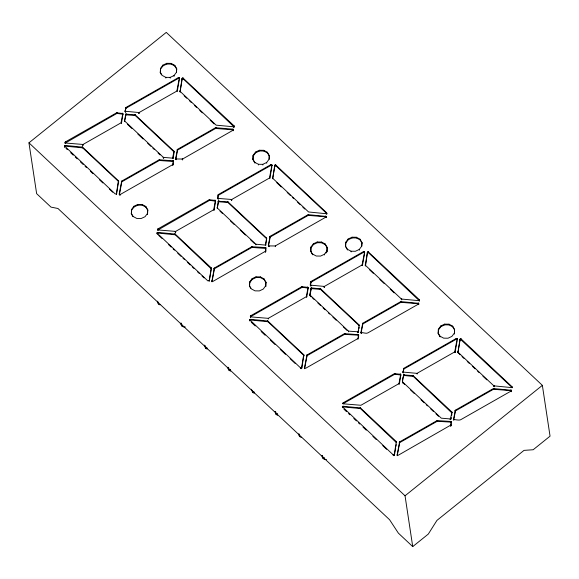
<?xml version="1.0" encoding="UTF-8"?>
<svg xmlns="http://www.w3.org/2000/svg" width="579" height="579" viewBox="0 0 579 579"><rect width="100%" height="100%" fill="white"/><g stroke="black" fill="none" stroke-linecap="round" stroke-linejoin="round"><path stroke-width="0.87" d="M64.457 145.915L115.235 193.972L116.336 193.871L118.442 180.807L82.565 147.146L65.239 145.438L64.457 145.915L64.718 147.167L64.609 146.458M64.559 146.914L65.347 146.147L82.674 147.855L118.543 181.517L116.56 194.327L116.451 193.618M157.09 232.852L157.35 234.104L157.09 232.852L157.872 232.374L175.198 234.082L211.074 267.744L211.349 268.938L209.193 281.256L211.219 267.968M234.082 125.983L233.301 126.75L216.162 125.165L180.098 91.373L182.052 78.534L183.007 78.027L233.93 125.73L234.191 126.982L183.116 78.737L182.153 79.243L180.062 91.858L179.931 90.896M249.723 319.789L300.501 367.846L301.601 367.745L303.707 354.681L267.831 321.019L250.504 319.311L249.723 319.789L249.983 321.041L249.875 320.332M326.715 212.92L325.934 213.687L308.6 211.979L272.731 178.31L274.801 165.218L275.894 165.116L326.563 212.667L326.824 213.919L326.563 212.667M342.355 406.719L393.134 454.783L394.234 454.681L396.34 441.618L360.471 407.956L343.137 406.248L342.355 406.719L342.464 407.725M419.348 299.85L418.566 300.624L401.428 299.039L365.363 265.247L367.318 252.408L368.273 251.901L419.196 299.596L419.457 300.856L368.382 252.61L367.419 253.117L365.472 265.956L365.363 265.247M511.981 386.786L511.199 387.561L493.865 385.853L457.996 352.184L460.066 339.091L461.166 338.99L511.829 386.533L512.089 387.792M132.924 216.582L131.375 213.955L131.534 209.489L133.93 206.262L137.816 204.438L142.144 204.496L145.77 206.428L147.703 209.714L147.551 214.179L147.703 209.714M131.375 213.955L131.534 209.489M161.498 74.807L160.332 72.838L160.492 68.373L162.887 65.145L166.766 63.321L171.102 63.379L174.72 65.311L176.66 68.597L176.559 72.31M160.332 72.838L160.492 68.373M157.77 301.131L157.662 302.701L158.465 304.069L159.978 304.872M176.66 68.597L176.4 72.353L174.004 75.581L170.117 77.405L165.782 77.347L162.163 75.415L160.224 72.129M185.309 326.983L183.507 326.954L181.994 326.151L181.191 324.783L181.299 323.212M230.29 369.337L230.565 371.117L229.052 370.314L228.249 368.946L228.358 367.376M253.124 155.31L252.965 159.775L253.124 155.31L255.52 152.082L259.406 150.258L263.734 150.316L267.353 152.248L269.293 155.534L269.192 159.247M249.723 281.879L249.563 286.344L249.723 281.879L252.118 278.658L256.005 276.834L260.34 276.892L263.959 278.825L265.899 282.111L265.739 286.576L265.899 282.111M269.293 155.534L269.032 159.29L266.637 162.518L262.75 164.342L258.415 164.284L254.796 162.352L252.857 159.066M310.684 250.801L312.732 254.796L310.793 251.51L310.952 247.045L313.348 243.824L317.234 241.993L321.562 242.058L325.188 243.991L327.121 247.269L326.969 251.735L326.006 253.03M310.793 251.51L310.952 247.045M298.945 433.628L298.829 435.191L299.64 436.559L301.145 437.362M326.969 251.735L327.121 247.269M326.484 459.473L324.674 459.444L323.169 458.64L322.358 457.272L322.474 455.709M345.757 242.246L345.598 246.712L345.757 242.246L348.153 239.018L352.039 237.195L356.367 237.252L359.986 239.185L361.926 242.471L361.824 246.184M361.926 242.471L361.665 246.227L359.269 249.455L355.383 251.279L351.048 251.221L347.429 249.288L345.489 246.003M438.39 329.183L438.231 333.649L438.39 329.183L440.785 325.955L444.672 324.131L449 324.189L452.626 326.122L454.558 329.408L454.406 333.873L454.558 329.408M119.433 194.399L120.302 194.464L172.636 164.689L173.259 160.803L159.189 159.775L121.691 181.104L119.245 193.9L119.542 195.109M173.396 162.699L173.07 164.943L172.962 164.241M265.595 251.177L265.681 247.595L251.822 246.712L214.324 268.041L211.907 281.104L212.934 281.401L265.595 251.177L265.703 251.879L266.029 249.636M358.444 338.071L358.662 336.573M450.86 425.044L450.947 421.469L437.087 420.586L399.59 441.915L397.172 454.978L398.2 455.275L450.86 425.044L450.969 425.753L451.294 423.51M65.051 142.434L65.644 143.035L83.021 144.46L121.062 122.813L122.813 113.52L116.589 112.796L65.384 141.927L65.224 143.426L65.145 142.144M65.152 143.136L116.922 113.412L122.922 114.222L121.496 123.081L121.387 122.379M179.099 77.789L179.367 78.722L179.287 78.288L176.841 91.084L139.105 112.55L125.151 111.255L125.831 107.535L178.231 77.724C179.57 76.906 179.468 80.307 179.258 78.02M125.129 111.523L125.94 108.244L178.332 78.433L179.208 78.498M174.018 151.322L172.556 158.147L163.379 157.365L124.521 120.866L125.817 114.121L135.16 114.823L173.866 151.097L174.12 152.024L135.262 115.525L125.925 114.823L124.608 121.315M173.259 160.803L173.36 161.512L159.297 160.484L121.8 181.813L119.383 194.877L119.245 193.9M179.237 79.88L177.275 91.352L177.167 90.642M173.997 153.153L173.099 158.364L172.991 157.662M175.69 158.313L175.944 159.478L175.69 158.313L177.471 149.368L215.511 127.727L232.888 129.16L233.417 129.472L233.496 130.753M233.417 129.472L233.59 130.463L232.997 129.862L215.612 128.437L177.579 150.077L175.813 159.261M157.683 229.371L158.277 229.972L175.654 231.397L213.694 209.75L215.446 200.457L209.222 199.726L158.016 228.864L157.857 230.362M157.785 230.073L209.555 200.348L215.554 201.159L214.129 210.018L214.02 209.316M217.653 197.75C218.051 200.652 217.161 194.985 218.464 194.472L270.863 164.66C272.202 163.843 272.101 167.244 271.891 164.957M217.668 197.982L218.24 198.409L231.738 199.487L269.474 178.021L271.92 165.225L272 165.659L270.965 165.37L218.572 195.181L217.769 198.691M266.651 238.258L265.189 245.083L255.824 244.179L217.306 208.027L218.269 201.239L227.981 201.883L266.499 238.034L266.753 238.961M266.499 238.034L266.608 238.736L227.894 202.462L218.558 201.76L217.241 208.252L217.132 207.543M265.891 247.74L266 248.449L251.93 247.414L214.433 268.75L212.015 281.814L211.878 280.837M271.869 166.817L269.908 178.289L269.8 177.579M272.673 178.535L274.786 166.18L275.749 165.674L326.824 213.622M266.63 240.09L265.732 245.301L265.623 244.599M268.323 245.25L270.103 236.304L308.144 214.664L326.049 216.408L325.782 217.197L275.249 245.952L268.96 245.916L268.323 245.25L268.576 246.415L268.468 245.706M326.049 216.408L326.223 217.4L325.63 216.799L308.245 215.374L270.212 237.014L268.446 246.198M250.316 316.308L250.91 316.908L268.287 318.334L306.327 296.687L308.079 287.394L301.854 286.663L250.649 315.801L250.417 317.01L250.41 316.018M250.519 316.727L302.187 287.285L308.187 288.096L306.761 296.955L306.66 296.253M310.286 284.687C310.713 287.553 309.779 281.886 311.097 281.408L363.496 251.597C364.835 250.779 364.734 254.181 364.524 251.887M310.416 285.129L324.37 286.424L362.107 264.95L364.553 252.162L364.632 252.596L363.598 252.306L311.205 282.118L310.402 285.628M309.765 294.479L311.249 287.908L320.614 288.812L359.132 324.971L358.119 331.825L348.457 331.116L309.939 294.964C309.266 293.857 310.482 297.121 311.35 296.897M359.132 324.971L359.241 325.673L320.527 289.399L311.35 288.617L309.895 295.449M304.511 367.774L306.957 354.978L344.454 333.649L358.524 334.676L357.902 338.563L305.567 368.338L304.511 367.774L304.648 368.751M304.619 368.483L307.065 355.687L344.563 334.351L358.162 335.176L358.748 335.596M362.324 264.762L362.432 265.471L364.509 253.754M358.662 330.5L358.365 332.237L358.256 331.535M358.966 328.763L359.262 327.026M360.956 332.187L362.736 323.241L400.777 301.601L418.682 303.345L418.414 304.134L367.882 332.889C366.275 334.336 359.704 331.101 361.209 333.352M418.682 303.345L418.856 304.337L418.262 303.736L400.878 302.31L362.845 323.951L361.079 333.135L360.97 332.433M342.949 403.237L343.542 403.845L360.92 405.271L398.967 383.624L400.711 374.324L394.487 373.6L343.282 402.738L343.058 403.947L343.043 402.955M343.152 403.664L394.82 374.222L400.82 375.033L399.394 383.891L399.293 383.182M457.157 338.824L454.739 351.887L417.003 373.361L403.049 372.065L403.729 368.345L456.129 338.534C457.396 337.781 457.345 340.705 456.997 338.599M457.106 339.308L456.23 339.243L403.838 369.055L403.042 372.565M402.398 381.416L403.722 374.924L413.059 375.626L451.765 411.908L452.04 413.095L413.355 376.459L404.345 375.503C401.783 375.923 402.919 386.207 402.571 381.901L441.278 418.176L450.455 418.957L451.917 412.125M397.252 455.42L399.698 442.624L437.196 421.288L450.795 422.113L451.381 422.532M454.956 351.699L455.065 352.408L457.142 340.684M512.089 387.496L460.703 339.518L460.052 340.054L457.938 352.408L460.059 354.732M451.294 417.437L450.998 419.174L450.889 418.472M451.598 415.7L451.895 413.963M453.589 419.116L455.369 410.178L493.409 388.538L511.315 390.282L511.047 391.071L460.515 419.826C458.756 420.774 452.575 418.834 453.697 419.826L455.478 410.887L493.518 389.247L510.895 390.673L511.423 390.991L511.156 391.773L511.047 391.071M249.831 320.491L250.613 320.013L267.939 321.729L303.809 355.39L301.825 368.193L301.717 367.491M394.234 454.681L394.342 455.391L395.689 448.088M396 446.329L396.304 444.571M209.084 280.554L207.868 280.909L157.09 233.142M342.464 407.428L343.246 406.95L360.384 408.535L396.615 442.812L396.485 441.842M157.198 233.554L157.98 233.076L175.307 234.792L211.349 268.938M160.6 69.082L162.996 65.854L166.875 64.03L171.21 64.088L174.829 66.02L176.769 69.306M131.643 210.191L134.038 206.971L137.918 205.147L142.253 205.205L145.872 207.137L147.811 210.423M147.442 213.47L145.047 216.698L141.16 218.522L136.825 218.464L133.206 216.532L131.267 213.246M253.233 156.012L255.629 152.791L259.508 150.967L263.843 151.025L267.462 152.957L269.401 156.243M249.831 282.588L252.227 279.368L256.113 277.536L260.441 277.602L264.067 279.534L266 282.813M265.631 285.867L263.235 289.087L259.349 290.919L255.021 290.853L251.395 288.921L249.462 285.642M311.061 247.754L313.456 244.526L317.335 242.702L321.671 242.76L325.289 244.693L327.229 247.978M312.624 254.087L316.243 256.019L320.578 256.077L324.464 254.253L326.86 251.033M345.866 242.948L348.261 239.728L352.141 237.904L356.476 237.962L360.095 239.894L362.034 243.18M438.498 329.885L440.894 326.665L444.773 324.841L449.109 324.899L452.727 326.831L454.667 330.117M454.298 333.164L451.902 336.392L448.016 338.216L443.68 338.158L440.062 336.225L438.122 332.939M233.388 130.043L182.609 159.015L176.327 158.979L175.705 158.559M214.02 210.271L213.694 209.75M306.653 297.208L306.327 296.687M28.95 142.832L166.274 32.395L542.364 385.353L550.05 436.168L533.172 449.745L524.024 450.375L436.935 520.405L428.301 534.077L412.726 546.605L398.366 533.129L389.58 519.725L57.958 208.491L50.995 207.116L36.636 193.647L28.95 142.832L405.039 495.79L412.726 546.605M405.039 495.79L542.364 385.353M358.22 332.534L357.822 332.02M204.445 345.084L205.523 348.232L207.036 349.036L206.761 347.255M251.503 389.247L252.582 392.396L254.094 393.199L253.819 391.418M275.032 411.329L276.111 414.477L277.623 415.281L277.348 413.5M184.122 95.759L186.727 98.206M189.333 100.652L191.294 102.49M194.551 105.552L196.513 107.383M199.769 110.444L202.382 112.898M210.206 120.237L214.121 123.913M276.755 182.689L281.314 186.974M287.184 192.489L290.448 195.543M292.402 197.381L293.712 198.604M297.62 202.281L300.233 204.727M302.839 207.173L304.793 209.012M369.388 269.626L373.296 273.302M379.817 279.425L384.384 283.71M390.253 289.218L394.169 292.887M462.02 356.563L463.974 358.401M467.239 361.462L469.193 363.301M472.45 366.355L475.062 368.809M477.668 371.255L478.978 372.478M482.886 376.155L486.801 379.824M127.387 124.246L131.961 128.538M137.838 134.053L143.056 138.953M147.631 143.245L150.895 146.306M152.849 148.144L154.159 149.375M158.074 153.044L160.036 154.882M220.02 211.183L222.633 213.637M230.471 220.99L234.386 224.666M240.263 230.181L245.482 235.081M250.707 239.981L254.622 243.658M312.653 298.12L313.963 299.35M317.878 303.02L320.491 305.473M323.104 307.927L325.058 309.765M328.322 312.826L329.632 314.05M332.896 317.118L336.16 320.18M343.34 326.918L347.255 330.595M404.634 384.442L402.673 382.603L402.571 381.901M410.511 389.956L414.426 393.633M420.955 399.763L424.219 402.825M426.18 404.663L427.483 405.893M430.747 408.955L433.36 411.408M435.973 413.855L438.585 416.308M66.035 148.398L67.345 149.635M70.638 152.718L73.265 155.186M75.241 157.039L77.21 158.892M80.495 161.975L83.13 164.443M85.099 166.296L86.416 167.526M90.36 171.232L92.987 173.7M99.566 179.874L102.852 182.957M109.431 189.123L112.717 192.214M158.668 235.335L161.954 238.425M168.525 244.591L171.16 247.059M173.128 248.912L174.445 250.15M177.731 253.233L181.017 256.316M182.993 258.169L184.31 259.399M187.596 262.49L190.223 264.958M192.199 266.81L194.168 268.656M197.461 271.746L199.429 273.592M202.064 276.06L204.032 277.913M251.3 322.271L255.245 325.977M261.158 331.528L265.11 335.234M270.364 340.17L274.967 344.491M280.229 349.427L285.49 354.362M290.093 358.683L295.348 363.619M343.933 409.208L346.56 411.676M348.536 413.529L349.846 414.767M353.791 418.465L356.425 420.933M358.394 422.786L359.711 424.016M362.997 427.107L366.29 430.19M372.862 436.363L376.147 439.447M382.726 445.613L386.671 449.318M438.621 334.3L440.17 336.927L440.062 336.225M345.989 247.363L347.538 249.99L347.429 249.288M253.356 160.426L254.905 163.061L254.796 162.352M249.954 287.003L250.729 288.32M457.265 339.533L457.186 339.099L457.287 339.808M511.829 386.533L511.93 387.242M511.315 390.282L511.489 391.274M511.098 390.065L511.395 391.556M510.787 389.964L510.895 390.673M494.285 386.034L494.394 386.736M494.061 385.976L494.162 386.678M493.865 385.853L493.974 386.555M493.873 388.437L493.981 389.146M493.634 388.451L493.742 389.16M493.409 388.538L493.518 389.247M461.166 338.99L461.268 339.692M460.906 338.838L461.014 339.547M460.594 338.809L460.703 339.518M460.298 338.896L460.399 339.605M460.066 339.091L460.167 339.793M459.95 339.345L460.052 340.054M456.737 338.462L456.845 339.164M456.426 338.433L456.534 339.142M456.129 338.534L456.23 339.243M457.83 351.699L458.105 352.893M457.851 351.96L457.96 352.669M452.626 326.122L452.727 326.831M455.065 351.453L455.174 352.162M454.739 351.887L454.848 352.597M449 324.189L449.109 324.899M444.672 324.131L444.773 324.841M455.369 410.178L455.478 410.887M455.152 410.366L455.26 411.076M455.043 410.62L455.152 411.329M440.785 325.955L440.894 326.665M453.733 419.58L453.842 420.289M451.765 411.908L451.873 412.61M451.157 421.613L451.265 422.323M450.947 421.469L451.055 422.178M450.455 418.957L450.563 419.666M450.694 421.403L450.795 422.113M450.1 419.008L450.209 419.717M450.759 425.304L450.867 426.014M450.534 425.5L450.643 426.209M437.543 420.477L437.644 421.186M419.196 299.596L419.297 300.306M419.189 300.407L419.29 301.116M437.304 420.499L437.413 421.208M437.087 420.586L437.196 421.288M418.465 303.128L418.574 303.837M418.154 303.027L418.262 303.736M417.003 373.361L417.112 374.07M401.652 299.097L401.761 299.799M413.247 375.749L413.355 376.459M413.059 375.626L413.16 376.336M401.428 299.039L401.529 299.741M401.233 298.916L401.341 299.618M412.827 375.568L412.936 376.278M401.24 301.5L401.348 302.209M401.001 301.514L401.109 302.224M400.777 301.601L400.878 302.31M403.729 368.345L403.838 369.055M403.512 368.534L403.621 369.243M403.404 368.787L403.512 369.489M404.236 374.794L404.345 375.503M403.968 374.816L404.07 375.525M403.252 372.217L403.353 372.919M403.722 374.924L403.824 375.633M402.919 371.624L403.158 372.775M403.534 375.112L403.643 375.814M403.44 375.337L403.549 376.046M400.711 374.324L400.863 375.344M400.502 374.085L400.603 374.794M400.169 373.969L400.277 374.678M398.967 383.624L399.069 384.333M394.958 373.498L395.066 374.208M394.719 373.513L394.82 374.222M394.487 373.6L394.596 374.309M399.59 441.915L399.698 442.624M399.372 442.11L399.481 442.812M399.264 442.356L399.372 443.065M368.526 252.053L368.635 252.762M368.273 251.901L368.382 252.61M367.962 251.872L368.07 252.582M367.665 251.959L367.766 252.668M396.34 441.618L396.441 442.327M367.433 252.154L367.535 252.864M367.318 252.408L367.419 253.117M397.143 454.71L397.281 455.687M364.365 251.662L364.473 252.372M364.104 251.525L364.213 252.227M363.793 251.496L363.901 252.205M394.35 454.428L394.458 455.13M363.496 251.597L363.598 252.306M365.197 264.762L365.327 265.732M394.002 454.877L394.111 455.579M393.706 454.964L393.807 455.673M393.394 454.928L393.503 455.637M393.134 454.783L393.242 455.492M359.986 239.185L360.095 239.894M362.432 264.516L362.541 265.225M362.107 264.95L362.215 265.66M359.269 249.455L359.371 250.157M356.367 237.252L356.476 237.962M352.039 237.195L352.141 237.904M362.736 323.241L362.845 323.951M362.519 323.437L362.628 324.139M362.411 323.683L362.519 324.392M351.048 251.221L351.156 251.923M348.153 239.018L348.261 239.728M361.6 332.853L361.701 333.562M361.325 332.795L361.426 333.504M358.524 334.676L358.633 335.386M358.314 334.532L358.423 335.241M358.061 334.467L358.162 335.176M357.467 332.071L357.569 332.78M357.902 338.563L358.01 339.272M360.471 407.956L360.572 408.658M360.276 407.833L360.384 408.535M348.457 331.116L348.565 331.825M360.044 407.775L360.152 408.477M344.91 333.547L345.012 334.249M326.549 213.47L326.657 214.179M344.671 333.562L344.78 334.271M344.454 333.649L344.563 334.351M325.832 216.191L326.129 217.69M325.521 216.09L325.63 216.799M325.188 243.991L325.289 244.693M324.464 254.253L324.573 254.963M321.562 242.058L321.671 242.76M343.282 402.738L343.39 403.447M343.137 406.248L343.246 406.95M342.797 406.284L342.906 406.994M324.37 286.424L324.479 287.133M342.515 406.458L342.623 407.167M324.146 286.511L324.247 287.22M317.234 241.993L317.335 242.702M323.9 286.525L324.008 287.235M320.614 288.812L320.723 289.522M320.426 288.689L320.527 289.399M320.194 288.632L320.303 289.341M313.348 243.824L313.456 244.526M308.607 214.563L308.716 215.272M308.368 214.577L308.477 215.287M308.144 214.664L308.245 215.374M311.097 281.408L311.205 282.118M310.88 281.597L310.988 282.306M310.771 281.85L310.88 282.552M311.603 287.857L311.712 288.566M310.872 285.346L310.981 286.055M311.249 287.908L311.35 288.617M310.619 285.281L310.72 285.99M310.952 288.103L311.061 288.812M310.807 288.4L310.916 289.109M309.939 294.964L310.04 295.674M308.079 287.394L308.231 288.407M307.869 287.148L307.97 287.857M307.536 287.039L307.644 287.741M302.325 286.562L302.433 287.271M302.086 286.583L302.187 287.285M301.854 286.663L301.963 287.372M324.406 457.663L324.674 459.444M322.901 456.86L323.169 458.64M306.957 354.978L307.065 355.687M322.09 455.492L322.358 457.272M306.74 355.173L306.848 355.875M306.631 355.419L306.74 356.128M275.894 165.116L276.002 165.826M275.64 164.964L275.749 165.674M275.329 164.935L275.438 165.645M275.032 165.022L275.134 165.732M303.852 354.905L303.982 355.875M303.707 354.681L303.809 355.39M274.801 165.218L274.902 165.927M274.685 165.471L274.786 166.18M271.732 164.726L271.841 165.435M271.471 164.588L271.58 165.29M271.16 164.559L271.269 165.268M270.863 164.66L270.965 165.37M272.564 177.825L272.695 178.795M301.073 368.027L301.174 368.736M300.762 367.991L300.87 368.7M300.501 367.846L300.61 368.555M267.353 152.248L267.462 152.957M266.637 162.518L266.738 163.22M263.734 150.316L263.843 151.025M275.249 245.952L275.351 246.661M262.75 164.342L262.859 165.051M259.406 150.258L259.508 150.967M270.103 236.304L270.212 237.014M269.886 236.5L269.995 237.202M269.778 236.746L269.886 237.455M299.372 434.778L299.64 436.559M258.415 164.284L258.524 164.986M255.52 152.082L255.629 152.791M268.96 245.916L269.069 246.625M268.692 245.858L268.794 246.567M265.681 247.595L265.79 248.304M265.428 247.53L265.529 248.239M265.269 251.626L265.377 252.335M263.959 278.825L264.067 279.534M268.287 318.334L268.395 319.043M267.831 321.019L267.939 321.729M267.643 320.896L267.751 321.598M255.824 244.179L255.932 244.888M267.411 320.838L267.52 321.548M260.34 276.892L260.441 277.602M252.278 246.611L252.379 247.313M233.93 125.73L234.032 126.432M233.916 126.533L234.025 127.242M252.039 246.625L252.147 247.334M233.634 126.707L233.742 127.416M251.822 246.712L251.93 247.414M256.005 276.834L256.113 277.536M233.199 129.255L233.308 129.964M232.888 129.16L232.997 129.862M275.705 411.807L276.111 414.477M252.118 278.658L252.227 279.368M250.649 315.801L250.75 316.51M250.381 316.59L250.49 317.299M250.504 319.311L250.613 320.013M250.164 319.347L250.273 320.057M231.738 199.487L231.846 200.196M249.882 319.521L249.99 320.23M231.513 199.574L231.614 200.283M231.267 199.589L231.376 200.298M227.981 201.883L228.09 202.585M227.793 201.76L227.894 202.462M227.561 201.702L227.67 202.404M215.974 127.626L216.083 128.335M215.735 127.641L215.844 128.35M215.511 127.727L215.612 128.437M252.314 390.615L252.582 392.396M218.464 194.472L218.572 195.181M218.247 194.66L218.355 195.369M218.138 194.913L218.247 195.615M218.971 200.92L219.079 201.63M218.24 198.409L218.348 199.118M218.703 200.942L218.804 201.651M217.986 198.344L218.088 199.053M218.449 201.058L218.558 201.76M218.269 201.239L218.377 201.941M218.174 201.463L218.283 202.172M215.446 200.457L215.598 201.47M215.236 200.211L215.337 200.92M214.903 200.102L215.012 200.804M209.692 199.632L209.801 200.334M209.453 199.646L209.555 200.348M209.222 199.726L209.33 200.435M214.324 268.041L214.433 268.75M214.107 268.236L214.216 268.938M213.998 268.482L214.107 269.192M228.647 367.643L229.052 370.314M227.974 367.166L228.249 368.946M183.261 78.179L183.369 78.889M183.007 78.027L183.116 78.737M182.696 77.999L182.805 78.708M182.399 78.085L182.501 78.795M211.074 267.744L211.176 268.453M182.161 78.281L182.269 78.99M182.052 78.534L182.153 79.243M178.839 77.651L178.947 78.36M178.527 77.629L178.636 78.331M178.231 77.724L178.332 78.433M180.098 91.373L180.207 92.083M174.72 65.311L174.829 66.02M174.004 75.581L174.105 76.29M171.102 63.379L171.21 64.088M182.609 159.015L182.718 159.724M170.117 77.405L170.226 78.114M182.414 159.095L182.523 159.804M182.197 159.116L182.305 159.826M166.766 63.321L166.875 64.03M177.471 149.368L177.579 150.077M177.254 149.563L177.362 150.265M177.145 149.809L177.254 150.518M165.782 77.347L165.891 78.049M162.887 65.145L162.996 65.854M205.118 345.562L205.523 348.232M176.327 158.979L176.436 159.688M176.052 158.921L176.161 159.63M173.866 151.097L174.141 152.284M172.846 157.951L172.955 158.66M173.049 160.658L173.157 161.367M172.788 160.593L172.897 161.302M172.636 164.689L172.745 165.399M175.654 231.397L175.763 232.107M175.43 231.484L175.538 232.186M175.184 231.499L175.292 232.208M163.611 157.423L163.719 158.132M175.198 234.082L175.307 234.792M163.379 157.365L163.488 158.074M175.01 233.959L175.119 234.669M163.191 157.242L163.3 157.951M174.778 233.902L174.887 234.611M159.645 159.674L159.746 160.376M159.406 159.688L159.514 160.397M159.189 159.775L159.297 160.484M181.726 324.37L181.994 326.151M180.923 323.002L181.191 324.783M158.016 228.864L158.118 229.573M157.778 229.081L157.886 229.791M157.872 232.374L157.98 233.076M157.531 232.411L157.64 233.12M139.105 112.55L139.213 113.26M157.249 232.584L157.358 233.294M138.88 112.637L138.982 113.346M138.634 112.652L138.743 113.361M135.348 114.946L135.457 115.648M135.16 114.823L135.262 115.525M134.929 114.765L135.037 115.467M145.77 206.428L145.872 207.137M158.197 302.289L158.465 304.069M142.144 204.496L142.253 205.205M125.831 107.535L125.94 108.244M125.614 107.723L125.723 108.432M125.505 107.976L125.614 108.678M126.338 113.983L126.446 114.693M126.063 114.005L126.171 114.714M125.607 111.479L125.715 112.181M125.817 114.121L125.925 114.823M125.353 111.407L125.455 112.116M125.636 114.302L125.744 115.011M125.021 110.813L125.136 111.754M125.542 114.526L125.65 115.235M137.816 204.438L137.918 205.147M124.499 120.606L124.63 121.576M122.813 113.52L122.965 114.533M122.603 113.274L122.705 113.983M122.27 113.166L122.379 113.868M121.279 122.625L121.387 123.334M133.93 206.262L134.038 206.971M117.059 112.695L117.168 113.397M116.813 112.71L116.922 113.412M116.589 112.796L116.697 113.498M121.691 181.104L121.8 181.813M121.474 181.299L121.583 182.009M121.366 181.545L121.474 182.255M118.586 181.032L118.717 182.001M118.442 180.807L118.543 181.517M120.302 194.464L120.41 195.174M116.336 193.871L116.444 194.58M83.021 144.46L83.13 145.17M82.797 144.547L82.906 145.257M82.551 144.562L82.659 145.271M82.565 147.146L82.674 147.855M82.377 147.023L82.486 147.732M82.146 146.965L82.254 147.674M65.384 141.927L65.485 142.637M65.333 142.933L65.434 143.643M65.239 145.438L65.347 146.147M64.899 145.474L65.007 146.183M64.616 145.647L64.725 146.357"/></g></svg>
